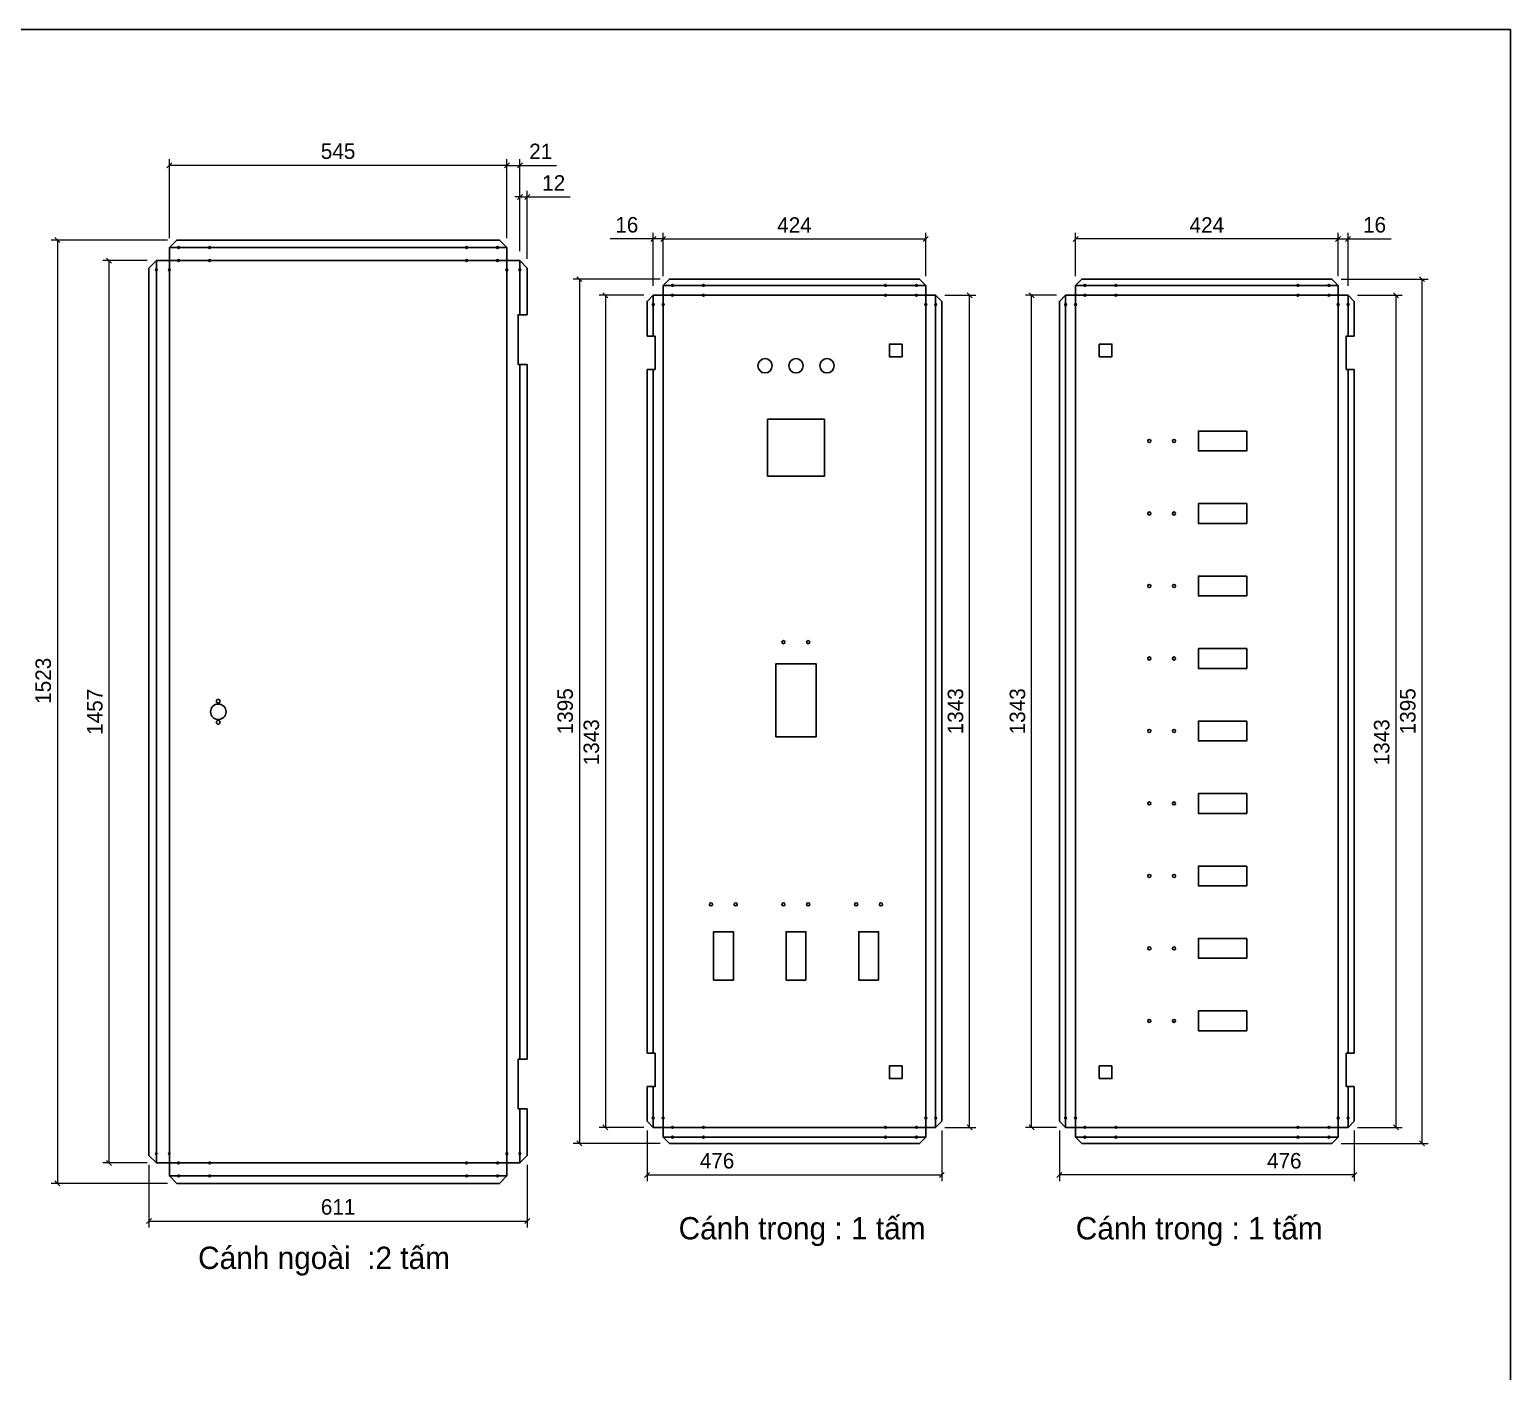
# Model space of a CAD drawing. Header units: millimetres. Extents: x 0 to 6126, y 0 to 4331.
# Drawn here: x 3735 to 6126, y 2166 to 4331 of the extents above; entities that cross this region are included whole.
import ezdxf
from ezdxf.enums import TextEntityAlignment as Align

# ---------------------------------------------------------------- set-up
doc = ezdxf.new("R2010")
doc.units = ezdxf.units.MM
doc.layers.add('CNC', color=7, linetype='Continuous')
doc.layers.add('DIM', color=253, linetype='Continuous')
doc.styles.add('Tahoma (Input Text)', font='tahoma.ttf')
doc.dimstyles.new('Dim-25', dxfattribs={"dimtxt": 25, "dimasz": 8, "dimexe": 10, "dimexo": 15, "dimgap": 10, "dimtad": 1, "dimdec": 0, "dimtxsty": 'Standard', "dimblk": 'OBLIQUE', "dimcen": 10, "dimclrd": 5, "dimclre": 5, "dimclrt": 3, "dimazin": 3, "dimtfac": 1, "dimtdec": 0, "dimtmove": 0, "dimatfit": 3, "dimldrblk": 'OBLIQUE', "dimlwd": 9, "dimlwe": 9})

# ---------------------------------------------------------------- blocks, each defined once
blk = doc.blocks.new('khungtenAsean2')
at = {"color": 7}
blk.add_lwpolyline([(0, 0), (2970, 0), (2970, -2100), (0, -2100)], close=True, dxfattribs=at)
at = {"color": 1, "style": 'Tahoma (Input Text)', "flags": 8}
for tag, p in [('#03', (506.6, -2019.3)), ('#01', (137.1, -2021.3)), ('#05', (1106.6, -2021.3)), ('#07', (1834.7, -2021.3)), ('#09', (2146.7, -2021.3)), ('#02', (98.5, -2081.3)), ('#04', (486.1, -2081.3)), ('#06', (1065.3, -2081.3)), ('#08', (1817.4, -2081.3)), ('#10', (2146.7, -2081.3))]:
    blk.add_attdef(tag, p, '', height=25, dxfattribs=at)
blk.add_attdef('#11', text='', height=25, dxfattribs=at).set_placement((2915, -2067.3), align=Align.CENTER)
blk = doc.blocks.new('f3daunguoc')
at = {"layer": 'CNC', "color": 2, "lineweight": -3}
blk.add_circle((0, 0), 1.5, dxfattribs=at)
blk = doc.blocks.new('*D57')
at = {"color": 0, "linetype": 'ByBlock', "lineweight": -2}
for p, q in [((4522.2, 4057.2), (4530.2, 4065.2)), ((4542.2, 4065.2), (4534.2, 4057.2))]:
    blk.add_line(p, q, dxfattribs=at)
at = {"layer": 'Defpoints', "color": 0, "ltscale": 3, "transparency": 16777216}
for p in [(4538.2, 4061.2), (4526.2, 3958.5), (4538.2, 3946.5)]:
    blk.add_point(p, dxfattribs=at)
at = {"layer": 'DIM', "color": 5, "lineweight": 9, "ltscale": 3, "transparency": 16777216}
for p, q in [((4526.2, 3973.5), (4526.2, 4071.2)), ((4538.2, 3961.5), (4538.2, 4071.2)), ((4526.2, 4061.2), (4518.2, 4061.2)), ((4526.2, 4061.2), (4538.2, 4061.2)), ((4538.2, 4061.2), (4607.4, 4061.2))]:
    blk.add_line(p, q, dxfattribs=at)
at = {"layer": 'DIM', "color": 3, "ltscale": 3, "transparency": 16777216, "insert": (4580.8, 4083.8), "char_height": 25, "attachment_point": 5}
blk.add_mtext('12', dxfattribs=at)
blk = doc.blocks.new('_Oblique')
at = {"color": 0, "linetype": 'ByBlock', "lineweight": -2}
blk.add_line((-0.5, -0.5), (0.5, 0.5), dxfattribs=at)
blk = doc.blocks.new('*D58')
at = {"color": 0, "linetype": 'ByBlock', "lineweight": -2}
for p, q in [((4509.2, 4116.2), (4501.2, 4108.2)), ((4522.2, 4108.2), (4530.2, 4116.2))]:
    blk.add_line(p, q, dxfattribs=at)
at = {"layer": 'Defpoints', "color": 0, "ltscale": 3, "transparency": 16777216}
for p in [(4526.2, 4112.2), (4505.2, 3979.5), (4526.2, 3958.5)]:
    blk.add_point(p, dxfattribs=at)
at = {"layer": 'DIM', "color": 5, "lineweight": 9, "ltscale": 3, "transparency": 16777216}
for p, q in [((4505.2, 3994.5), (4505.2, 4122.2)), ((4526.2, 3973.5), (4526.2, 4122.2)), ((4505.2, 4112.2), (4526.2, 4112.2)), ((4526.2, 4112.2), (4585.6, 4112.2))]:
    blk.add_line(p, q, dxfattribs=at)
at = {"layer": 'DIM', "color": 3, "ltscale": 3, "transparency": 16777216, "insert": (4559.9, 4134.7), "char_height": 25, "attachment_point": 5}
blk.add_mtext('21', dxfattribs=at)
blk = doc.blocks.new('*D59')
at = {"color": 0, "linetype": 'ByBlock', "lineweight": -2}
for p, q in [((3964.2, 4116.2), (3956.2, 4108.2)), ((4501.2, 4108.2), (4509.2, 4116.2))]:
    blk.add_line(p, q, dxfattribs=at)
at = {"layer": 'Defpoints', "color": 0, "ltscale": 3, "transparency": 16777216}
for p in [(3960.2, 4112.2), (3960.2, 3979.5), (4505.2, 3979.5)]:
    blk.add_point(p, dxfattribs=at)
at = {"layer": 'DIM', "color": 5, "lineweight": 9, "ltscale": 3, "transparency": 16777216}
for p, q in [((3960.2, 3994.5), (3960.2, 4122.2)), ((4505.2, 3994.5), (4505.2, 4122.2)), ((4505.2, 4112.2), (3960.2, 4112.2))]:
    blk.add_line(p, q, dxfattribs=at)
at = {"layer": 'DIM', "color": 3, "ltscale": 3, "transparency": 16777216, "insert": (4232.7, 4134.9), "char_height": 25, "attachment_point": 5}
blk.add_mtext('545', dxfattribs=at)
blk = doc.blocks.new('*D60')
at = {"color": 0, "linetype": 'ByBlock', "lineweight": -2}
for p, q in [((3783.5, 3987.5), (3775.5, 3995.5)), ((3775.5, 2473), (3783.5, 2465))]:
    blk.add_line(p, q, dxfattribs=at)
at = {"layer": 'Defpoints', "color": 0, "ltscale": 3, "transparency": 16777216}
for p in [(3972.2, 3991.5), (3779.5, 2469), (3972.2, 2469)]:
    blk.add_point(p, dxfattribs=at)
at = {"layer": 'DIM', "color": 5, "lineweight": 9, "ltscale": 3, "transparency": 16777216}
for p, q in [((3957.2, 3991.5), (3769.5, 3991.5)), ((3779.5, 3991.5), (3779.5, 2469)), ((3957.2, 2469), (3769.5, 2469))]:
    blk.add_line(p, q, dxfattribs=at)
at = {"layer": 'DIM', "color": 3, "ltscale": 3, "transparency": 16777216, "insert": (3756.7, 3280.2), "char_height": 25, "attachment_point": 5, "rotation": 90}
blk.add_mtext('1523', dxfattribs=at)
blk = doc.blocks.new('*D61')
at = {"color": 0, "linetype": 'ByBlock', "lineweight": -2}
for p, q in [((3866.7, 3954.5), (3858.7, 3962.5)), ((3858.7, 2506), (3866.7, 2498))]:
    blk.add_line(p, q, dxfattribs=at)
at = {"layer": 'Defpoints', "color": 0, "ltscale": 3, "transparency": 16777216}
for p in [(3939.2, 3958.5), (3862.7, 2502), (3939.2, 2502)]:
    blk.add_point(p, dxfattribs=at)
at = {"layer": 'DIM', "color": 5, "lineweight": 9, "ltscale": 3, "transparency": 16777216}
for p, q in [((3924.2, 3958.5), (3852.7, 3958.5)), ((3862.7, 3958.5), (3862.7, 2502)), ((3924.2, 2502), (3852.7, 2502))]:
    blk.add_line(p, q, dxfattribs=at)
at = {"layer": 'DIM', "color": 3, "ltscale": 3, "transparency": 16777216, "insert": (3840, 3230.2), "char_height": 25, "attachment_point": 5, "rotation": 90}
blk.add_mtext('1457', dxfattribs=at)
blk = doc.blocks.new('*D62')
at = {"color": 0, "linetype": 'ByBlock', "lineweight": -2}
for p, q in [((3931.2, 2412.1), (3923.2, 2404.1)), ((4534.2, 2404.1), (4542.2, 2412.1))]:
    blk.add_line(p, q, dxfattribs=at)
at = {"layer": 'Defpoints', "color": 0, "ltscale": 3, "transparency": 16777216}
for p in [(3927.2, 2514), (4538.2, 2514), (4538.2, 2408.1)]:
    blk.add_point(p, dxfattribs=at)
at = {"layer": 'DIM', "color": 5, "lineweight": 9, "ltscale": 3, "transparency": 16777216}
for p, q in [((3927.2, 2499), (3927.2, 2398.1)), ((4538.2, 2499), (4538.2, 2398.1)), ((3927.2, 2408.1), (4538.2, 2408.1))]:
    blk.add_line(p, q, dxfattribs=at)
at = {"layer": 'DIM', "color": 3, "ltscale": 3, "transparency": 16777216, "insert": (4232.7, 2430.9), "char_height": 25, "attachment_point": 5}
blk.add_mtext('611', dxfattribs=at)
blk = doc.blocks.new('*D73')
at = {"color": 0, "linetype": 'ByBlock', "lineweight": -2}
for p, q in [((5843.5, 3989.4), (5851.5, 3997.4)), ((5867.5, 3997.4), (5859.5, 3989.4))]:
    blk.add_line(p, q, dxfattribs=at)
at = {"layer": 'Defpoints', "color": 0, "transparency": 16777216}
for p in [(5863.5, 3993.4), (5847.5, 3918.5), (5863.5, 3902.5)]:
    blk.add_point(p, dxfattribs=at)
at = {"layer": 'DIM', "color": 5, "lineweight": 9, "transparency": 16777216}
for p, q in [((5847.5, 3993.4), (5839.5, 3993.4)), ((5847.5, 3933.5), (5847.5, 4003.4)), ((5847.5, 3993.4), (5863.5, 3993.4)), ((5863.5, 3917.5), (5863.5, 4003.4)), ((5863.5, 3993.4), (5933, 3993.4))]:
    blk.add_line(p, q, dxfattribs=at)
at = {"layer": 'DIM', "color": 3, "transparency": 16777216, "insert": (5906.3, 4016.1), "char_height": 25, "attachment_point": 5}
blk.add_mtext('16', dxfattribs=at)
blk = doc.blocks.new('*D74')
at = {"color": 0, "linetype": 'ByBlock', "lineweight": -2}
for p, q in [((5427.5, 3997.4), (5419.5, 3989.4)), ((5843.5, 3989.4), (5851.5, 3997.4))]:
    blk.add_line(p, q, dxfattribs=at)
at = {"layer": 'Defpoints', "color": 0, "transparency": 16777216}
for p in [(5423.5, 3993.4), (5423.5, 3918.5), (5847.5, 3918.5)]:
    blk.add_point(p, dxfattribs=at)
at = {"layer": 'DIM', "color": 5, "lineweight": 9, "transparency": 16777216}
for p, q in [((5423.5, 3933.5), (5423.5, 4003.4)), ((5847.5, 3993.4), (5423.5, 3993.4)), ((5847.5, 3933.5), (5847.5, 4003.4))]:
    blk.add_line(p, q, dxfattribs=at)
at = {"layer": 'DIM', "color": 3, "transparency": 16777216, "insert": (5635.5, 4015.9), "char_height": 25, "attachment_point": 5}
blk.add_mtext('424', dxfattribs=at)
blk = doc.blocks.new('*D75')
at = {"color": 0, "linetype": 'ByBlock', "lineweight": -2}
for p, q in [((5356.6, 3898.5), (5348.6, 3906.5)), ((5348.6, 2563.5), (5356.6, 2555.5))]:
    blk.add_line(p, q, dxfattribs=at)
at = {"layer": 'Defpoints', "color": 0, "transparency": 16777216}
for p in [(5352.6, 3902.5), (5407.5, 3902.5), (5407.5, 2559.5)]:
    blk.add_point(p, dxfattribs=at)
at = {"layer": 'DIM', "color": 5, "lineweight": 9, "transparency": 16777216}
for p, q in [((5392.5, 3902.5), (5342.6, 3902.5)), ((5352.6, 2559.5), (5352.6, 3902.5)), ((5392.5, 2559.5), (5342.6, 2559.5))]:
    blk.add_line(p, q, dxfattribs=at)
at = {"layer": 'DIM', "color": 3, "transparency": 16777216, "insert": (5329.8, 3231), "char_height": 25, "attachment_point": 5, "rotation": 90}
blk.add_mtext('1343', dxfattribs=at)
blk = doc.blocks.new('*D76')
at = {"color": 0, "linetype": 'ByBlock', "lineweight": -2}
for p, q in [((5944.7, 3898.5), (5936.7, 3906.5)), ((5936.7, 2563.5), (5944.7, 2555.5))]:
    blk.add_line(p, q, dxfattribs=at)
at = {"layer": 'Defpoints', "color": 0, "ltscale": 3, "transparency": 16777216}
for p in [(5863.5, 3902.5), (5863.5, 2559.5), (5940.7, 2559.5)]:
    blk.add_point(p, dxfattribs=at)
at = {"layer": 'DIM', "color": 5, "lineweight": 9, "ltscale": 3, "transparency": 16777216}
for p, q in [((5878.5, 3902.5), (5950.7, 3902.5)), ((5940.7, 3902.5), (5940.7, 2559.5)), ((5878.5, 2559.5), (5950.7, 2559.5))]:
    blk.add_line(p, q, dxfattribs=at)
at = {"layer": 'DIM', "color": 3, "ltscale": 3, "transparency": 16777216, "insert": (5917.9, 3181), "char_height": 25, "attachment_point": 5, "rotation": 90}
blk.add_mtext('1343', dxfattribs=at)
blk = doc.blocks.new('*D77')
at = {"color": 0, "linetype": 'ByBlock', "lineweight": -2}
for p, q in [((5986.8, 3924.5), (5978.8, 3932.5)), ((5978.8, 2537.5), (5986.8, 2529.5))]:
    blk.add_line(p, q, dxfattribs=at)
at = {"layer": 'Defpoints', "color": 0, "ltscale": 3, "transparency": 16777216}
for p in [(5837.5, 3928.5), (5837.5, 2533.5), (5982.8, 2533.5)]:
    blk.add_point(p, dxfattribs=at)
at = {"layer": 'DIM', "color": 5, "lineweight": 9, "ltscale": 3, "transparency": 16777216}
for p, q in [((5852.5, 3928.5), (5992.8, 3928.5)), ((5982.8, 3928.5), (5982.8, 2533.5)), ((5852.5, 2533.5), (5992.8, 2533.5))]:
    blk.add_line(p, q, dxfattribs=at)
at = {"layer": 'DIM', "color": 3, "ltscale": 3, "transparency": 16777216, "insert": (5960.1, 3231), "char_height": 25, "attachment_point": 5, "rotation": 90}
blk.add_mtext('1395', dxfattribs=at)
blk = doc.blocks.new('*D78')
at = {"color": 0, "linetype": 'ByBlock', "lineweight": -2}
for p, q in [((5401.5, 2486.6), (5393.5, 2478.6)), ((5869.5, 2478.6), (5877.5, 2486.6))]:
    blk.add_line(p, q, dxfattribs=at)
at = {"layer": 'Defpoints', "color": 0, "ltscale": 3, "transparency": 16777216}
for p in [(5397.5, 2569.5), (5873.5, 2569.5), (5397.5, 2482.6)]:
    blk.add_point(p, dxfattribs=at)
at = {"layer": 'DIM', "color": 5, "lineweight": 9, "ltscale": 3, "transparency": 16777216}
for p, q in [((5397.5, 2554.5), (5397.5, 2472.6)), ((5873.5, 2554.5), (5873.5, 2472.6)), ((5873.5, 2482.6), (5397.5, 2482.6))]:
    blk.add_line(p, q, dxfattribs=at)
at = {"layer": 'DIM', "color": 3, "ltscale": 3, "transparency": 16777216, "insert": (5760.5, 2505.4), "char_height": 25, "attachment_point": 5}
blk.add_mtext('476', dxfattribs=at)
blk = doc.blocks.new('*D79')
at = {"color": 0, "linetype": 'ByBlock', "lineweight": -2}
for p, q in [((4737.6, 3989.4), (4745.6, 3997.4)), ((4761.6, 3997.4), (4753.6, 3989.4))]:
    blk.add_line(p, q, dxfattribs=at)
at = {"layer": 'Defpoints', "color": 0, "transparency": 16777216}
for p in [(4741.6, 3993.4), (4741.6, 3902.5), (4757.6, 3918.5)]:
    blk.add_point(p, dxfattribs=at)
at = {"layer": 'DIM', "color": 5, "lineweight": 9, "transparency": 16777216}
for p, q in [((4741.6, 3993.4), (4672.1, 3993.4)), ((4741.6, 3917.5), (4741.6, 4003.4)), ((4757.6, 3993.4), (4741.6, 3993.4)), ((4757.6, 3933.5), (4757.6, 4003.4)), ((4757.6, 3993.4), (4765.6, 3993.4))]:
    blk.add_line(p, q, dxfattribs=at)
at = {"layer": 'DIM', "color": 3, "transparency": 16777216, "insert": (4698.9, 4016.1), "char_height": 25, "attachment_point": 5}
blk.add_mtext('16', dxfattribs=at)
blk = doc.blocks.new('*D80')
at = {"color": 0, "linetype": 'ByBlock', "lineweight": -2}
for p, q in [((4761.6, 3997.4), (4753.6, 3989.4)), ((5177.6, 3989.4), (5185.6, 3997.4))]:
    blk.add_line(p, q, dxfattribs=at)
at = {"layer": 'Defpoints', "color": 0, "transparency": 16777216}
for p in [(5181.6, 3993.4), (4757.6, 3918.5), (5181.6, 3918.5)]:
    blk.add_point(p, dxfattribs=at)
at = {"layer": 'DIM', "color": 5, "lineweight": 9, "transparency": 16777216}
for p, q in [((4757.6, 3933.5), (4757.6, 4003.4)), ((4757.6, 3993.4), (5181.6, 3993.4)), ((5181.6, 3933.5), (5181.6, 4003.4))]:
    blk.add_line(p, q, dxfattribs=at)
at = {"layer": 'DIM', "color": 3, "transparency": 16777216, "insert": (4969.6, 4015.9), "char_height": 25, "attachment_point": 5}
blk.add_mtext('424', dxfattribs=at)
blk = doc.blocks.new('*D81')
at = {"color": 0, "linetype": 'ByBlock', "lineweight": -2}
for p, q in [((5256.5, 3898.5), (5248.5, 3906.5)), ((5248.5, 2563.5), (5256.5, 2555.5))]:
    blk.add_line(p, q, dxfattribs=at)
at = {"layer": 'Defpoints', "color": 0, "transparency": 16777216}
for p in [(5197.6, 3902.5), (5252.5, 3902.5), (5197.6, 2559.5)]:
    blk.add_point(p, dxfattribs=at)
at = {"layer": 'DIM', "color": 5, "lineweight": 9, "transparency": 16777216}
for p, q in [((5212.6, 3902.5), (5262.5, 3902.5)), ((5252.5, 2559.5), (5252.5, 3902.5)), ((5212.6, 2559.5), (5262.5, 2559.5))]:
    blk.add_line(p, q, dxfattribs=at)
at = {"layer": 'DIM', "color": 3, "transparency": 16777216, "insert": (5229.7, 3231), "char_height": 25, "attachment_point": 5, "rotation": 90}
blk.add_mtext('1343', dxfattribs=at)
blk = doc.blocks.new('*D82')
at = {"color": 0, "linetype": 'ByBlock', "lineweight": -2}
for p, q in [((4668.4, 3898.5), (4660.4, 3906.5)), ((4660.4, 2563.5), (4668.4, 2555.5))]:
    blk.add_line(p, q, dxfattribs=at)
at = {"layer": 'Defpoints', "color": 0, "ltscale": 3, "transparency": 16777216}
for p in [(4741.6, 3902.5), (4664.4, 2559.5), (4741.6, 2559.5)]:
    blk.add_point(p, dxfattribs=at)
at = {"layer": 'DIM', "color": 5, "lineweight": 9, "ltscale": 3, "transparency": 16777216}
for p, q in [((4726.6, 3902.5), (4654.4, 3902.5)), ((4664.4, 3902.5), (4664.4, 2559.5)), ((4726.6, 2559.5), (4654.4, 2559.5))]:
    blk.add_line(p, q, dxfattribs=at)
at = {"layer": 'DIM', "color": 3, "ltscale": 3, "transparency": 16777216, "insert": (4641.7, 3181), "char_height": 25, "attachment_point": 5, "rotation": 90}
blk.add_mtext('1343', dxfattribs=at)
blk = doc.blocks.new('*D83')
at = {"color": 0, "linetype": 'ByBlock', "lineweight": -2}
for p, q in [((4626.3, 3924.5), (4618.3, 3932.5)), ((4618.3, 2537.5), (4626.3, 2529.5))]:
    blk.add_line(p, q, dxfattribs=at)
at = {"layer": 'Defpoints', "color": 0, "ltscale": 3, "transparency": 16777216}
for p in [(4767.6, 3928.5), (4622.3, 2533.5), (4767.6, 2533.5)]:
    blk.add_point(p, dxfattribs=at)
at = {"layer": 'DIM', "color": 5, "lineweight": 9, "ltscale": 3, "transparency": 16777216}
for p, q in [((4752.6, 3928.5), (4612.3, 3928.5)), ((4622.3, 3928.5), (4622.3, 2533.5)), ((4752.6, 2533.5), (4612.3, 2533.5))]:
    blk.add_line(p, q, dxfattribs=at)
at = {"layer": 'DIM', "color": 3, "ltscale": 3, "transparency": 16777216, "insert": (4599.5, 3231), "char_height": 25, "attachment_point": 5, "rotation": 90}
blk.add_mtext('1395', dxfattribs=at)
blk = doc.blocks.new('*D84')
at = {"color": 0, "linetype": 'ByBlock', "lineweight": -2}
for p, q in [((4735.6, 2486.6), (4727.6, 2478.6)), ((5203.6, 2478.6), (5211.6, 2486.6))]:
    blk.add_line(p, q, dxfattribs=at)
at = {"layer": 'Defpoints', "color": 0, "ltscale": 3, "transparency": 16777216}
for p in [(4731.6, 2569.5), (5207.6, 2569.5), (5207.6, 2482.6)]:
    blk.add_point(p, dxfattribs=at)
at = {"layer": 'DIM', "color": 5, "lineweight": 9, "ltscale": 3, "transparency": 16777216}
for p, q in [((4731.6, 2554.5), (4731.6, 2472.6)), ((5207.6, 2554.5), (5207.6, 2472.6)), ((4731.6, 2482.6), (5207.6, 2482.6))]:
    blk.add_line(p, q, dxfattribs=at)
at = {"layer": 'DIM', "color": 3, "ltscale": 3, "transparency": 16777216, "insert": (4844.6, 2505.4), "char_height": 25, "attachment_point": 5}
blk.add_mtext('476', dxfattribs=at)

msp = doc.modelspace()

# ---------------------------------------------------------------- linework, layer by layer
at = {"color": 7}
for points in [[(4538.2, 2589.5), (4538.2, 2514), (4526.2, 2502), (4505.2, 2502), (4505.2, 2481), (4493.2, 2469), (3972.2, 2469), (3960.2, 2481), (3960.2, 2502), (3939.2, 2502), (3927.2, 2514), (3927.2, 3946.5), (3939.2, 3958.5), (3960.2, 3958.5), (3960.2, 3979.5), (3972.2, 3991.5), (4493.2, 3991.5), (4505.2, 3979.5), (4505.2, 3958.5), (4526.2, 3958.5), (4538.2, 3946.5), (4538.2, 3871)], [(3960.2, 3979.5), (4505.2, 3979.5)], [(3939.2, 2502), (3939.2, 3958.5)], [(4526.2, 3958.5), (4526.2, 3871)], [(4731.6, 2625.2), (4731.6, 2569.5), (4741.6, 2559.5), (4757.6, 2559.5), (4757.6, 2543.5), (4767.6, 2533.5), (5171.6, 2533.5), (5181.6, 2543.5), (5181.6, 2559.5), (5197.6, 2559.5), (5207.6, 2569.5), (5207.6, 3892.5), (5197.6, 3902.5), (5181.6, 3902.5), (5181.6, 3918.5), (5171.6, 3928.5), (4767.6, 3928.5), (4757.6, 3918.5), (4757.6, 3902.5), (4741.6, 3902.5), (4731.6, 3892.5), (4731.6, 3836.7)], [(5873.5, 2625.2), (5873.5, 2569.5), (5863.5, 2559.5), (5847.5, 2559.5), (5847.5, 2543.5), (5837.5, 2533.5), (5433.5, 2533.5), (5423.5, 2543.5), (5423.5, 2559.5), (5407.5, 2559.5), (5397.5, 2569.5), (5397.5, 3892.5), (5407.5, 3902.5), (5423.5, 3902.5), (5423.5, 3918.5), (5433.5, 3928.5), (5837.5, 3928.5), (5847.5, 3918.5), (5847.5, 3902.5), (5863.5, 3902.5), (5873.5, 3892.5), (5873.5, 3836.7)], [(4741.6, 3902.5), (4741.6, 3836.7)], [(5181.6, 3918.5), (4757.6, 3918.5)], [(5197.6, 2559.5), (5197.6, 3902.5)], [(5407.5, 2559.5), (5407.5, 3902.5)], [(5423.5, 3918.5), (5847.5, 3918.5)], [(5863.5, 3902.5), (5863.5, 3836.7)], [(4526.2, 3791), (4526.2, 2669.5)], [(4538.2, 3791), (4538.2, 2669.5)], [(4731.6, 3782.7), (4731.6, 2679.2)], [(4741.6, 3782.7), (4741.6, 2679.2)], [(5863.5, 3782.7), (5863.5, 2679.2)], [(5873.5, 3782.7), (5873.5, 2679.2)], [(4741.6, 2625.2), (4741.6, 2559.5)], [(5863.5, 2625.2), (5863.5, 2559.5)], [(4526.2, 2589.5), (4526.2, 2502)], [(4757.6, 2543.5), (5181.6, 2543.5)], [(5847.5, 2543.5), (5423.5, 2543.5)], [(4505.2, 2481), (3960.2, 2481)]]:
    msp.add_lwpolyline(points, dxfattribs=at)
for points in [[(3960.2, 3958.5), (4505.2, 3958.5), (4505.2, 2502), (3960.2, 2502)], [(5181.6, 3902.5), (4757.6, 3902.5), (4757.6, 2559.5), (5181.6, 2559.5)], [(5423.5, 3902.5), (5847.5, 3902.5), (5847.5, 2559.5), (5423.5, 2559.5)]]:
    msp.add_lwpolyline(points, close=True, dxfattribs=at)
at = {"color": 2}
for points in [[(4538.2, 3791), (4523.2, 3791), (4523.2, 3871), (4538.2, 3871)], [(4731.6, 3782.7), (4744.6, 3782.7), (4744.6, 3836.7), (4731.6, 3836.7)], [(5873.5, 3782.7), (5860.5, 3782.7), (5860.5, 3836.7), (5873.5, 3836.7)], [(4731.6, 2679.2), (4744.6, 2679.2), (4744.6, 2625.2), (4731.6, 2625.2)], [(5873.5, 2679.2), (5860.5, 2679.2), (5860.5, 2625.2), (5873.5, 2625.2)], [(4538.2, 2669.5), (4523.2, 2669.5), (4523.2, 2589.5), (4538.2, 2589.5)]]:
    msp.add_lwpolyline(points, dxfattribs=at)
at = {"color": 2, "ltscale": 3}
for points in [[(5143.3, 3823.7), (5122.8, 3823.7), (5122.8, 3803.2), (5143.3, 3803.2)], [(5461.8, 3823.7), (5482.3, 3823.7), (5482.3, 3803.2), (5461.8, 3803.2)], [(5143.3, 2638.2), (5122.8, 2638.2), (5122.8, 2658.7), (5143.3, 2658.7)], [(5461.8, 2638.2), (5482.3, 2638.2), (5482.3, 2658.7), (5461.8, 2658.7)]]:
    msp.add_lwpolyline(points, close=True, dxfattribs=at)
at = {"color": 2}
msp.add_lwpolyline([(4926.1, 3610.4), (5018.1, 3610.4), (5018.1, 3702.4), (4926.1, 3702.4)], close=True, dxfattribs=at)
at = {"color": 2, "linetype": 'Continuous', "ltscale": 0.5}
for points in [[(5700, 3683.3), (5700, 3651.3), (5622, 3651.3), (5622, 3683.3)], [(5700, 3566.3), (5700, 3534.3), (5622, 3534.3), (5622, 3566.3)], [(5700, 3449.3), (5700, 3417.3), (5622, 3417.3), (5622, 3449.3)], [(5700, 3332.3), (5700, 3300.3), (5622, 3300.3), (5622, 3332.3)], [(4939.6, 3189.8), (5004.6, 3189.8), (5004.6, 3307.8), (4939.6, 3307.8)], [(5700, 3215.3), (5700, 3183.3), (5622, 3183.3), (5622, 3215.3)], [(5700, 3098.3), (5700, 3066.3), (5622, 3066.3), (5622, 3098.3)], [(5700, 2981.3), (5700, 2949.3), (5622, 2949.3), (5622, 2981.3)], [(4871.1, 2797.1), (4839.1, 2797.1), (4839.1, 2875.1), (4871.1, 2875.1)], [(4988.1, 2797.1), (4956.1, 2797.1), (4956.1, 2875.1), (4988.1, 2875.1)], [(5105.5, 2797.1), (5073.5, 2797.1), (5073.5, 2875.1), (5105.5, 2875.1)], [(5700, 2864.3), (5700, 2832.3), (5622, 2832.3), (5622, 2864.3)], [(5700, 2747.3), (5700, 2715.3), (5622, 2715.3), (5622, 2747.3)]]:
    msp.add_lwpolyline(points, close=True, dxfattribs=at)
at = {"color": 2, "ltscale": 3}
for centre, radius in [((4922.1, 3788.7), 11.5), ((4972.1, 3788.7), 11.5), ((5022.1, 3788.7), 11.5), ((5542.5, 3667.3), 2.5), ((5582.5, 3667.3), 2.5), ((5542.5, 3550.3), 2.5), ((5582.5, 3550.3), 2.5), ((5542.5, 3433.3), 2.5), ((5582.5, 3433.3), 2.5), ((4951.8, 3342.6), 2.5), ((4991.8, 3342.6), 2.5), ((5542.5, 3316.3), 2.5), ((5582.5, 3316.3), 2.5), ((5542.5, 3199.3), 2.5), ((5582.5, 3199.3), 2.5), ((5542.5, 3082.3), 2.5), ((5582.5, 3082.3), 2.5), ((5542.5, 2965.3), 2.5), ((5582.5, 2965.3), 2.5), ((4834.8, 2919.3), 2.5), ((4874.8, 2919.3), 2.5), ((4951.8, 2919.3), 2.5), ((4991.8, 2919.3), 2.5), ((5069.2, 2919.3), 2.5), ((5109.2, 2919.3), 2.5), ((5542.5, 2848.3), 2.5), ((5582.5, 2848.3), 2.5), ((5542.5, 2731.3), 2.5), ((5582.5, 2731.3), 2.5)]:
    msp.add_circle(centre, radius, dxfattribs=at)
at = {"color": 2}
for centre, radius in [((4039.2, 3230.2), 12.5), ((4039.2, 3247.2), 3), ((4039.2, 3213.2), 3)]:
    msp.add_circle(centre, radius, dxfattribs=at)

# ---------------------------------------------------------------- block references
at = {"color": 7, "xscale": 2.0625, "yscale": 2.0625, "zscale": 2.0625}
msp.add_blockref('khungtenAsean2', (0, 4331.3), dxfattribs=at)
at = {"lineweight": -3, "xscale": -1, "rotation": 180}
for p in [(3975.2, 3979.5), (4025.2, 3979.5), (3975.2, 3958.5), (4025.2, 3958.5), (3939.2, 3943.5), (3960.2, 3943.5), (4772.6, 3918.5), (4772.6, 3902.5), (4822.6, 3918.5), (4822.6, 3902.5), (5438.5, 3918.5), (5438.5, 3902.5), (5488.5, 3918.5), (5488.5, 3902.5), (4741.6, 3887.5), (4757.6, 3887.5), (5407.5, 3887.5), (5423.5, 3887.5)]:
    msp.add_blockref('f3daunguoc', p, dxfattribs=at)
at = {"lineweight": -3, "rotation": 180}
for p in [(4440.2, 3979.5), (4490.2, 3979.5), (4440.2, 3958.5), (4490.2, 3958.5), (4505.2, 3943.5), (4526.2, 3943.5), (5116.6, 3918.5), (5116.6, 3902.5), (5166.6, 3918.5), (5166.6, 3902.5), (5782.5, 3918.5), (5782.5, 3902.5), (5832.5, 3918.5), (5832.5, 3902.5), (5181.6, 3887.5), (5197.6, 3887.5), (5847.5, 3887.5), (5863.5, 3887.5)]:
    msp.add_blockref('f3daunguoc', p, dxfattribs=at)
at = {"lineweight": -3}
for p in [(4741.6, 2574.5), (4757.6, 2574.5), (4772.6, 2559.5), (4822.6, 2559.5), (5407.5, 2574.5), (5423.5, 2574.5), (5438.5, 2559.5), (5488.5, 2559.5), (4772.6, 2543.5), (4822.6, 2543.5), (5438.5, 2543.5), (5488.5, 2543.5), (3939.2, 2517), (3960.2, 2517), (3975.2, 2502), (4025.2, 2502), (3975.2, 2481), (4025.2, 2481)]:
    msp.add_blockref('f3daunguoc', p, dxfattribs=at)
at = {"lineweight": -3, "xscale": -1}
for p in [(5116.6, 2559.5), (5166.6, 2559.5), (5181.6, 2574.5), (5197.6, 2574.5), (5782.5, 2559.5), (5832.5, 2559.5), (5847.5, 2574.5), (5863.5, 2574.5), (5116.6, 2543.5), (5166.6, 2543.5), (5782.5, 2543.5), (5832.5, 2543.5), (4505.2, 2517), (4526.2, 2517), (4440.2, 2502), (4490.2, 2502), (4440.2, 2481), (4490.2, 2481)]:
    msp.add_blockref('f3daunguoc', p, dxfattribs=at)

# ---------------------------------------------------------------- texts
at = {"color": 2, "char_height": 36, "width": 525, "attachment_point": 5}
for s, insert in [('Cánh trong : 1 tấm', (4981.9, 2391.2)), ('Cánh trong : 1 tấm', (5623.2, 2391.2)), ('Cánh ngoài  :2 tấm', (4210, 2343.5))]:
    msp.add_mtext(s, dxfattribs=dict(at, insert=insert))

# ---------------------------------------------------------------- dimensions: what is measured, and where the dimension line sits
at = {"layer": 'DIM', "color": 7, "ltscale": 3}
for base, p1, p2, picture, middle in [((3960.2, 4112.2), (4505.2, 3979.5), (3960.2, 3979.5), '*D59', (4232.7, 4134.9)), ((4526.2, 4112.2), (4505.2, 3979.5), (4526.2, 3958.5), '*D58', (4559.9, 4134.7)), ((4538.2, 4061.2), (4526.2, 3958.5), (4538.2, 3946.5), '*D57', (4580.8, 4083.8)), ((4538.2, 2408.1), (3927.2, 2514), (4538.2, 2514), '*D62', (4232.7, 2430.9))]:
    dim = msp.add_linear_dim(base=base, p1=p1, p2=p2, dimstyle='Dim-25', dxfattribs=at)
    dim.commit()
    dim.dimension.update_dxf_attribs({"geometry": picture, "text_midpoint": middle})
at = {"layer": 'DIM'}
for base, p1, p2, angle, picture, middle in [((4741.6, 3993.4), (4757.6, 3918.5), (4741.6, 3902.5), 180, '*D79', (4698.9, 4016.1)), ((5181.6, 3993.4), (4757.6, 3918.5), (5181.6, 3918.5), 180, '*D80', (4969.6, 4015.9)), ((5252.5, 3902.5), (5197.6, 2559.5), (5197.6, 3902.5), 90, '*D81', (5229.7, 3231)), ((5352.6, 3902.5), (5407.5, 2559.5), (5407.5, 3902.5), 90, '*D75', (5329.8, 3231))]:
    dim = msp.add_linear_dim(base=base, p1=p1, p2=p2, angle=angle, dimstyle='Dim-25', dxfattribs=at)
    dim.commit()
    dim.dimension.update_dxf_attribs({"geometry": picture, "text_midpoint": middle})
for base, p2, picture, middle in [((5423.5, 3993.4), (5423.5, 3918.5), '*D74', (5635.5, 4015.9)), ((5863.5, 3993.4), (5863.5, 3902.5), '*D73', (5906.3, 4016.1))]:
    dim = msp.add_linear_dim(base=base, p1=(5847.5, 3918.5), p2=p2, dimstyle='Dim-25', dxfattribs=at)
    dim.commit()
    dim.dimension.update_dxf_attribs({"geometry": picture, "text_midpoint": middle})
at = {"layer": 'DIM', "color": 7, "ltscale": 3}
for base, p1, p2, angle, picture, middle in [((3779.5170743, 2468.9590334), (3972.2207602, 3991.4590334), (3972.2207602, 2468.9590334), 90, '*D60', (3779.5170743, 3280.2090334)), ((4664.4, 2559.5), (4741.6, 3902.5), (4741.6, 2559.5), 90, '*D82', (4664.4, 3181)), ((5940.7, 2559.5), (5863.5, 3902.5), (5863.5, 2559.5), 90, '*D76', (5940.7, 3181)), ((5207.6, 2482.6), (4731.6, 2569.5), (5207.6, 2569.5), 0, '*D84', (4844.6, 2482.6)), ((5397.5, 2482.6), (5873.5, 2569.5), (5397.5, 2569.5), 180, '*D78', (5760.5, 2482.6))]:
    dim = msp.add_linear_dim(base=base, p1=p1, p2=p2, angle=angle, dimstyle='Dim-25', dxfattribs=at)
    dim.commit()
    dim.dimension.update_dxf_attribs({"geometry": picture, "text_midpoint": middle, "dimtype": 160})
for base, p1, p2, picture, middle in [((3862.7441433, 2501.9590334), (3939.2207602, 3958.4590334), (3939.2207602, 2501.9590334), '*D61', (3839.9798186, 3230.2090334)), ((4622.3, 2533.5), (4767.6, 3928.5), (4767.6, 2533.5), '*D83', (4599.5, 3231)), ((5982.8, 2533.5), (5837.5, 3928.5), (5837.5, 2533.5), '*D77', (5960.1, 3231))]:
    dim = msp.add_linear_dim(base=base, p1=p1, p2=p2, angle=90, dimstyle='Dim-25', dxfattribs=at)
    dim.commit()
    dim.dimension.update_dxf_attribs({"geometry": picture, "text_midpoint": middle})

doc.saveas('drawing.dxf')
